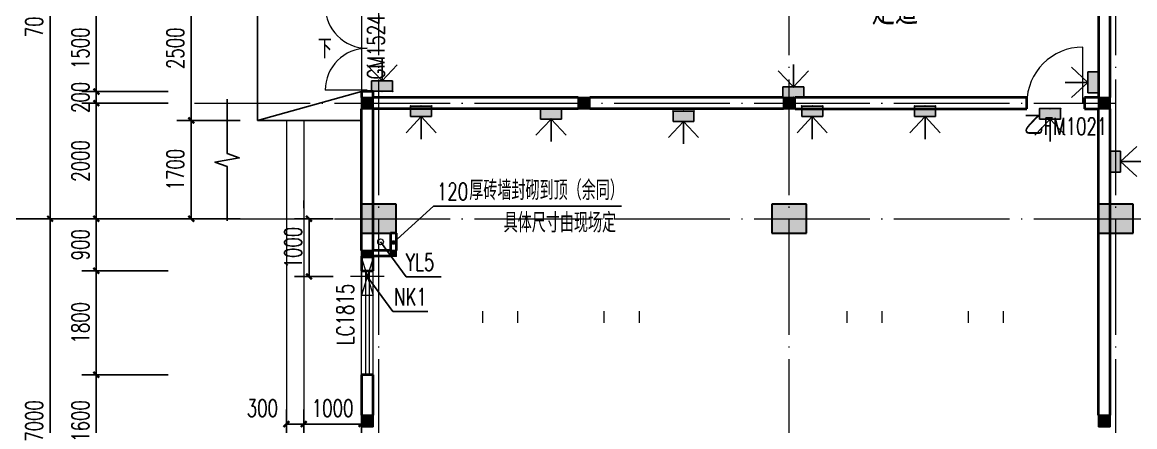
# Model space of a CAD drawing. Extents: x 238398 to 585159, y -66832 to 191977.
# Drawn here: x 384241 to 403487, y 57996 to 64996 of the extents above; entities that cross this region are included whole.
import ezdxf

# ---------------------------------------------------------------- set-up
doc = ezdxf.new("R2010")
doc.units = 0
doc.header["$LTSCALE"] = 1000
doc.header["$MEASUREMENT"] = 0
doc.linetypes.add('DASH', pattern=[0.35, 0.25, -0.1])
doc.linetypes.add('DOTE', pattern=[2.42, 2, -0.2, 0.02, -0.2])
doc.layers.get('0').update_dxf_attribs({"color": 8})
doc.layers.get('Defpoints').update_dxf_attribs({"color": 8})
for name, color, linetype in [('-人员定位', 6, 'Continuous'), ('AXIS', 8, 'Continuous'), ('DIM_LEAD', 8, 'Continuous'), ('DIM_SYMB', 8, 'Continuous'), ('GZZ', 8, 'Continuous'), ('Other', 8, 'Continuous'), ('PUB_DIM', 8, 'Continuous'), ('S_STAIR', 8, 'Continuous'), ('WINDOW_TEXT', 8, 'Continuous')]:
    doc.layers.add(name, color=color, linetype=linetype)
for name, color, linetype, lineweight in [('COLUMN', 8, 'Continuous', 30), ('DOTE', 8, 'DOTE', 13), ('PUB_HATCH', 8, 'Continuous', 5), ('PUB_TEXT', 8, 'Continuous', 20), ('WALL', 8, 'Continuous', 40), ('WINDOW', 8, 'Continuous', 18), ('暖通', 8, 'Continuous', 18), ('水', 8, 'Continuous', 18), ('设备层', 8, 'Continuous', 5)]:
    doc.layers.add(name, color=color, linetype=linetype, lineweight=lineweight)
doc.styles.add('_TCH_DIM', font='SIMPLEX', dxfattribs={"bigfont": 'GBCBIG'})
doc.styles.add('_TCH_DIM_T3', font='SIMPLEX', dxfattribs={"width": 0.705882, "bigfont": 'GBCBIG'})
doc.styles.add('_TCH_WINDOW', font='geditxt.shx', dxfattribs={"bigfont": 'hztxt1.shx'})
doc.styles.add('HZTXT', font='geditxt.shx', dxfattribs={"width": 0.8, "bigfont": 'hztxt1.shx'})
doc.dimstyles.new('_TCH_ARCH&&100', dxfattribs={"dimtxt": 297.5, "dimasz": 100, "dimexe": 250, "dimexo": 300, "dimgap": 126.25, "dimtad": 1, "dimdec": 0, "dimzin": 0, "dimdsep": 46, "dimtxsty": '_TCH_DIM_T3', "dimblk": 'ARCHTICK', "dimcen": 0.09, "dimazin": 2, "dimtfac": 1, "dimtdec": 0, "dimtix": 1, "dimtmove": 2, "dimatfit": 3, "dimfxl": 0, "dimtolj": 1, "dimtzin": 0, "dimarcsym": 0})

# ---------------------------------------------------------------- blocks, each defined once
blk = doc.blocks.new('_ArchTick')
at = {"color": 0, "linetype": 'ByBlock', "const_width": 0.4}
blk.add_lwpolyline([(-0.5, -0.5), (0.5, 0.5)], dxfattribs=at)
blk = doc.blocks.new('*D531')
at = {"layer": 'AXIS', "color": 0, "lineweight": -2}
for p, q in [((386922, 61596), (384472, 61596)), ((384722, 54596), (384722, 61596)), ((386922, 54596), (384472, 54596))]:
    blk.add_line(p, q, dxfattribs=at)
at = {"layer": 'Defpoints', "color": 0}
for p in [(384722, 61596), (387222, 61596), (387222, 54596)]:
    blk.add_point(p, dxfattribs=at)
at = {"layer": 'AXIS', "color": 0, "lineweight": -2, "xscale": 100, "yscale": 100, "zscale": 100}
for p, rotation in [((384722, 61596), 90), ((384722, 54596), 270)]:
    blk.add_blockref('_ArchTick', p, dxfattribs=dict(at, rotation=rotation))
at = {"layer": 'AXIS', "color": 0, "insert": (384447, 58096), "char_height": 297.5, "attachment_point": 5, "rotation": 90, "style": '_TCH_DIM_T3'}
blk.add_mtext('\\A1;7000', dxfattribs=at)
blk = doc.blocks.new('*D532')
at = {"layer": 'AXIS', "color": 0, "lineweight": -2}
for p, q in [((386922, 68596), (384472, 68596)), ((384722, 61596), (384722, 68596)), ((386922, 61596), (384472, 61596))]:
    blk.add_line(p, q, dxfattribs=at)
at = {"layer": 'Defpoints', "color": 0}
for p in [(384722, 68596), (387222, 68596), (387222, 61596)]:
    blk.add_point(p, dxfattribs=at)
at = {"layer": 'AXIS', "color": 0, "lineweight": -2, "xscale": 100, "yscale": 100, "zscale": 100}
for p, rotation in [((384722, 68596), 90), ((384722, 61596), 270)]:
    blk.add_blockref('_ArchTick', p, dxfattribs=dict(at, rotation=rotation))
at = {"layer": 'AXIS', "color": 0, "insert": (384447, 65096), "char_height": 297.5, "attachment_point": 5, "rotation": 90, "style": '_TCH_DIM_T3'}
blk.add_mtext('\\A1;7000', dxfattribs=at)
blk = doc.blocks.new('3asdfsadfdas')
at = {"layer": '设备层'}
for p, q in [((362521, 134442), (362521, 134642)), ((363121, 134642), (363121, 134442)), ((364621, 134442), (364621, 134642)), ((365221, 134642), (365221, 134442)), ((368821, 134442), (368821, 134642)), ((369421, 134642), (369421, 134442)), ((370921, 134442), (370921, 134642)), ((371521, 134642), (371521, 134442)), ((362521, 131242), (362521, 132042)), ((363121, 132042), (363121, 131242)), ((364621, 131242), (364621, 132042)), ((365221, 132042), (365221, 131242)), ((368821, 131242), (368821, 132042)), ((369421, 132042), (369421, 131242)), ((370921, 131242), (370921, 132042)), ((371521, 132042), (371521, 131242)), ((362521, 130642), (362521, 131442)), ((362521, 131442), (363121, 131442)), ((364621, 130642), (364621, 131442)), ((364621, 131442), (365221, 131442)), ((368821, 130642), (368821, 131442)), ((368821, 131442), (369421, 131442)), ((370921, 130642), (370921, 131442)), ((370921, 131442), (371521, 131442)), ((370921, 129842), (370921, 130642)), ((370921, 130642), (371521, 130642)), ((370921, 129042), (370921, 129842)), ((370921, 129842), (371521, 129842)), ((370729, 126642), (370529, 126642)), ((371329, 126642), (370729, 126642)), ((370729, 126642), (371329, 126642)), ((370729, 126642), (371329, 126642)), ((370729, 126642), (371329, 126642)), ((370721, 125842), (370521, 125842)), ((370521, 125842), (370521, 125042)), ((370529, 125842), (370729, 125842)), ((370729, 125842), (370529, 125842)), ((371321, 125842), (370721, 125842)), ((370721, 125842), (371321, 125842)), ((370721, 125842), (371321, 125842)), ((370721, 125842), (371321, 125842)), ((371329, 125842), (370729, 125842)), ((370729, 125842), (371329, 125842)), ((371329, 125842), (370729, 125842)), ((371329, 125842), (370729, 125842)), ((370729, 125842), (371329, 125842)), ((371329, 125842), (370729, 125842)), ((370729, 125842), (371329, 125842)), ((370729, 125842), (371329, 125842)), ((370729, 125842), (371329, 125842)), ((370521, 125042), (370721, 125042)), ((370721, 125042), (370521, 125042)), ((370529, 125042), (371329, 125042)), ((371321, 125042), (370721, 125042)), ((370721, 125042), (371321, 125042)), ((371321, 125042), (370721, 125042)), ((371321, 125042), (370721, 125042)), ((370721, 125042), (371321, 125042)), ((371321, 125042), (370721, 125042)), ((370721, 125042), (371321, 125042)), ((370721, 125042), (371321, 125042)), ((370721, 125042), (371321, 125042)), ((371329, 125042), (370729, 125042)), ((370729, 125042), (371329, 125042)), ((371329, 125042), (370729, 125042)), ((370729, 125042), (371329, 125042)), ((371329, 125042), (370729, 125042)), ((371329, 125042), (370729, 125042)), ((370729, 125042), (371329, 125042))]:
    blk.add_line(p, q, dxfattribs=at)
at = {"layer": '设备层', "linetype": 'DASH', "const_width": 0.001}
for points in [[(373921, 137544), (358094, 137544)], [(361321, 136744), (358094, 136744)], [(361321, 136747), (361321, 125544)], [(363421, 136644), (362221, 136644)], [(362221, 136644), (362221, 126444)], [(363421, 136644), (363421, 126444)], [(365521, 136644), (364321, 136644)], [(364321, 136644), (364321, 126444)], [(365521, 136644), (365521, 126444)], [(369521, 136644), (366421, 136644)], [(366421, 136644), (366421, 126444)], [(369521, 136244), (369521, 136644), (369521, 126444)], [(371721, 136644), (370421, 136644)], [(370421, 136244), (370421, 136644), (370421, 123544)], [(371721, 136244), (371721, 136644), (371721, 123544)], [(373921, 136644), (372621, 136644)], [(372621, 136244), (372621, 136644), (372621, 123544)], [(363421, 126444), (362221, 126444)], [(365521, 126444), (364321, 126444)], [(369521, 126444), (366421, 126444)], [(369521, 125544), (361321, 125544)], [(369521, 125544), (369521, 122642)], [(371721, 123544), (370421, 123544)], [(371321, 122644), (369511, 122644)]]:
    blk.add_lwpolyline(points, dxfattribs=at)
at = {"layer": '设备层', "const_width": 0.001}
for points in [[(362521, 136242), (363121, 136242), (363121, 135442), (362521, 135442)], [(364621, 136242), (365221, 136242), (365221, 135442), (364621, 135442)], [(370921, 136242), (371521, 136242), (371521, 135442), (370921, 135442)], [(362521, 135442), (363121, 135442), (363121, 134642), (362521, 134642)], [(364621, 135442), (365221, 135442), (365221, 134642), (364621, 134642)], [(366721, 135442), (367321, 135442), (367321, 134642), (366721, 134642)], [(368821, 135442), (369421, 135442), (369421, 134642), (368821, 134642)], [(370921, 135442), (371521, 135442), (371521, 134642), (370921, 134642)], [(362521, 134642), (363121, 134642), (363121, 133842), (362521, 133842)], [(364621, 134642), (365221, 134642), (365221, 133842), (364621, 133842)], [(366721, 134642), (367321, 134642), (367321, 133842), (366721, 133842)], [(368821, 134642), (369421, 134642), (369421, 133842), (368821, 133842)], [(370921, 134642), (371521, 134642), (371521, 133842), (370921, 133842)], [(362521, 133842), (363121, 133842), (363121, 133042), (362521, 133042)], [(364621, 133842), (365221, 133842), (365221, 133042), (364621, 133042)], [(366721, 133842), (367321, 133842), (367321, 133042), (366721, 133042)], [(368821, 133842), (369421, 133842), (369421, 133042), (368821, 133042)], [(370921, 133842), (371521, 133842), (371521, 133042), (370921, 133042)], [(362521, 133042), (363121, 133042), (363121, 132242), (362521, 132242)], [(364621, 133042), (365221, 133042), (365221, 132242), (364621, 132242)], [(366721, 133042), (367321, 133042), (367321, 132242), (366721, 132242)], [(368821, 133042), (369421, 133042), (369421, 132242), (368821, 132242)], [(370921, 133042), (371521, 133042), (371521, 132242), (370921, 132242)], [(362521, 132242), (363121, 132242), (363121, 131442), (362521, 131442)], [(364621, 132242), (365221, 132242), (365221, 131442), (364621, 131442)], [(366721, 132242), (367321, 132242), (367321, 131442), (366721, 131442)], [(368821, 132242), (369421, 132242), (369421, 131442), (368821, 131442)], [(370921, 132242), (371521, 132242), (371521, 131442), (370921, 131442)], [(362521, 131442), (363121, 131442), (363121, 130642), (362521, 130642)], [(364621, 131442), (365221, 131442), (365221, 130642), (364621, 130642)], [(366721, 131442), (367321, 131442), (367321, 130642), (366721, 130642)], [(368821, 131442), (369421, 131442), (369421, 130642), (368821, 130642)], [(370921, 131442), (371521, 131442), (371521, 130642), (370921, 130642)], [(362521, 130642), (363121, 130642), (363121, 129842), (362521, 129842)], [(364621, 130642), (365221, 130642), (365221, 129842), (364621, 129842)], [(366721, 130642), (367321, 130642), (367321, 129842), (366721, 129842)], [(368821, 130642), (369421, 130642), (369421, 129842), (368821, 129842)], [(370921, 130642), (371521, 130642), (371521, 129842), (370921, 129842)], [(362521, 129842), (363121, 129842), (363121, 129042), (362521, 129042)], [(364621, 129842), (365221, 129842), (365221, 129042), (364621, 129042)], [(370921, 129842), (371521, 129842), (371521, 129042), (370921, 129042)], [(362521, 129042), (363121, 129042), (363121, 128242), (362521, 128242)], [(364621, 129042), (365221, 129042), (365221, 128242), (364621, 128242)], [(370921, 129042), (371521, 129042), (371521, 128242), (370921, 128242)], [(362521, 128242), (363121, 128242), (363121, 127442), (362521, 127442)], [(364621, 128242), (365221, 128242), (365221, 127442), (364621, 127442)], [(370921, 128242), (371521, 128242), (371521, 127442), (370921, 127442)], [(362521, 127442), (363121, 127442), (363121, 126642), (362521, 126642)], [(364621, 127442), (365221, 127442), (365221, 126642), (364621, 126642)], [(370921, 127442), (371521, 127442), (371521, 126642), (370921, 126642)], [(370521, 126642), (371521, 126642), (371521, 125842), (370521, 125842)], [(370521, 125842), (371521, 125842), (371521, 125042), (370521, 125042)]]:
    blk.add_lwpolyline(points, close=True, dxfattribs=at)
for points in [[(363121, 136244), (363121, 126642)], [(365221, 136244), (365221, 126642)], [(371521, 136244), (371521, 125042)], [(367321, 135444), (367321, 129842)], [(369421, 135444), (369421, 129842)]]:
    blk.add_lwpolyline(points, dxfattribs=at)
blk = doc.blocks.new('43asdfasdfas')
at = {"layer": '设备层', "linetype": 'DASH', "const_width": 0.001}
blk.add_lwpolyline([(248311, 186824), (249543, 186824), (249543, 173724)], dxfattribs=at)
blk = doc.blocks.new('*D649')
at = {"layer": 'Defpoints', "color": 0}
for p in [(444180, 61595), (444896, 61595), (444896, 60595)]:
    blk.add_point(p, dxfattribs=at)
at = {"layer": 'PUB_DIM', "color": 0, "lineweight": -2}
for p, q in [((444596, 61595), (443930, 61595)), ((444180, 60595), (444180, 61595)), ((444596, 60595), (443930, 60595))]:
    blk.add_line(p, q, dxfattribs=at)
at = {"layer": 'PUB_DIM', "color": 0, "lineweight": -2, "xscale": 100, "yscale": 100, "zscale": 100}
for p, rotation in [((444180, 61595), 90), ((444180, 60595), 270)]:
    blk.add_blockref('_ArchTick', p, dxfattribs=dict(at, rotation=rotation))
at = {"layer": 'PUB_DIM', "color": 0, "insert": (443905, 61095), "char_height": 297.5, "attachment_point": 5, "rotation": 90, "style": '_TCH_DIM_T3'}
blk.add_mtext('\\A1;1000', dxfattribs=at)
blk = doc.blocks.new('*D149')
at = {"layer": 'Defpoints', "color": 0}
for p in [(387164, 65796), (388310, 65796), (388310, 63296)]:
    blk.add_point(p, dxfattribs=at)
at = {"layer": 'PUB_DIM', "color": 0, "lineweight": -2}
for p, q in [((388010, 65796), (386914, 65796)), ((387164, 63296), (387164, 65796)), ((388010, 63296), (386914, 63296))]:
    blk.add_line(p, q, dxfattribs=at)
at = {"layer": 'PUB_DIM', "color": 0, "lineweight": -2, "xscale": 100, "yscale": 100, "zscale": 100}
for p, rotation in [((387164, 65796), 90), ((387164, 63296), 270)]:
    blk.add_blockref('_ArchTick', p, dxfattribs=dict(at, rotation=rotation))
at = {"layer": 'PUB_DIM', "color": 0, "insert": (386889, 64546), "char_height": 297.5, "attachment_point": 5, "rotation": 90, "style": '_TCH_DIM_T3'}
blk.add_mtext('\\A1;2500', dxfattribs=at)
blk = doc.blocks.new('*D150')
at = {"layer": 'Defpoints', "color": 0}
for p in [(387164, 63296), (388310, 63296), (388310, 61596)]:
    blk.add_point(p, dxfattribs=at)
at = {"layer": 'PUB_DIM', "color": 0, "lineweight": -2}
for p, q in [((388010, 63296), (386914, 63296)), ((387164, 61596), (387164, 63296)), ((388010, 61596), (386914, 61596))]:
    blk.add_line(p, q, dxfattribs=at)
at = {"layer": 'PUB_DIM', "color": 0, "lineweight": -2, "xscale": 100, "yscale": 100, "zscale": 100}
for p, rotation in [((387164, 63296), 90), ((387164, 61596), 270)]:
    blk.add_blockref('_ArchTick', p, dxfattribs=dict(at, rotation=rotation))
at = {"layer": 'PUB_DIM', "color": 0, "insert": (386889, 62446), "char_height": 297.5, "attachment_point": 5, "rotation": 90, "style": '_TCH_DIM_T3'}
blk.add_mtext('\\A1;1700', dxfattribs=at)
blk = doc.blocks.new('*D401')
at = {"layer": 'Defpoints', "color": 0}
for p in [(389110, 58044), (388810, 57015), (389110, 57015)]:
    blk.add_point(p, dxfattribs=at)
at = {"layer": 'PUB_DIM', "color": 0, "lineweight": -2}
for p, q in [((388810, 57315), (388810, 58294)), ((389110, 57315), (389110, 58294)), ((388810, 58044), (389110, 58044))]:
    blk.add_line(p, q, dxfattribs=at)
at = {"layer": 'PUB_DIM', "color": 0, "lineweight": -2, "xscale": 100, "yscale": 100, "zscale": 100, "rotation": 180}
blk.add_blockref('_ArchTick', (388810, 58044), dxfattribs=at)
at = {"layer": 'PUB_DIM', "color": 0, "lineweight": -2, "xscale": 100, "yscale": 100, "zscale": 100}
blk.add_blockref('_ArchTick', (389110, 58044), dxfattribs=at)
at = {"layer": 'PUB_DIM', "color": 0, "insert": (388395, 58319), "char_height": 297.5, "attachment_point": 5, "style": '_TCH_DIM_T3'}
blk.add_mtext('\\A1;300', dxfattribs=at)
blk = doc.blocks.new('*D402')
at = {"layer": 'Defpoints', "color": 0}
for p in [(390110, 58044), (389110, 57015), (390110, 57015)]:
    blk.add_point(p, dxfattribs=at)
at = {"layer": 'PUB_DIM', "color": 0, "lineweight": -2}
for p, q in [((389110, 57315), (389110, 58294)), ((390110, 57315), (390110, 58294)), ((389110, 58044), (390110, 58044))]:
    blk.add_line(p, q, dxfattribs=at)
at = {"layer": 'PUB_DIM', "color": 0, "lineweight": -2, "xscale": 100, "yscale": 100, "zscale": 100, "rotation": 180}
blk.add_blockref('_ArchTick', (389110, 58044), dxfattribs=at)
at = {"layer": 'PUB_DIM', "color": 0, "lineweight": -2, "xscale": 100, "yscale": 100, "zscale": 100}
blk.add_blockref('_ArchTick', (390110, 58044), dxfattribs=at)
at = {"layer": 'PUB_DIM', "color": 0, "insert": (389610, 58319), "char_height": 297.5, "attachment_point": 5, "style": '_TCH_DIM_T3'}
blk.add_mtext('\\A1;1000', dxfattribs=at)
blk = doc.blocks.new('*D422')
at = {"layer": 'Defpoints', "color": 0}
for p in [(385522, 58896), (387067, 58896), (387067, 57297)]:
    blk.add_point(p, dxfattribs=at)
at = {"layer": 'PUB_DIM', "color": 0, "lineweight": -2}
for p, q in [((386767, 58896), (385272, 58896)), ((385522, 57297), (385522, 58896)), ((386767, 57297), (385272, 57297))]:
    blk.add_line(p, q, dxfattribs=at)
at = {"layer": 'PUB_DIM', "color": 0, "lineweight": -2, "xscale": 100, "yscale": 100, "zscale": 100}
for p, rotation in [((385522, 58896), 90), ((385522, 57297), 270)]:
    blk.add_blockref('_ArchTick', p, dxfattribs=dict(at, rotation=rotation))
at = {"layer": 'PUB_DIM', "color": 0, "insert": (385247, 58096), "char_height": 297.5, "attachment_point": 5, "rotation": 90, "style": '_TCH_DIM_T3'}
blk.add_mtext('\\A1;1600', dxfattribs=at)
blk = doc.blocks.new('*D423')
at = {"layer": 'Defpoints', "color": 0}
for p in [(385522, 60696), (387067, 60696), (387067, 58896)]:
    blk.add_point(p, dxfattribs=at)
at = {"layer": 'PUB_DIM', "color": 0, "lineweight": -2}
for p, q in [((386767, 60696), (385272, 60696)), ((385522, 58896), (385522, 60696)), ((386767, 58896), (385272, 58896))]:
    blk.add_line(p, q, dxfattribs=at)
at = {"layer": 'PUB_DIM', "color": 0, "lineweight": -2, "xscale": 100, "yscale": 100, "zscale": 100}
for p, rotation in [((385522, 60696), 90), ((385522, 58896), 270)]:
    blk.add_blockref('_ArchTick', p, dxfattribs=dict(at, rotation=rotation))
at = {"layer": 'PUB_DIM', "color": 0, "insert": (385247, 59796), "char_height": 297.5, "attachment_point": 5, "rotation": 90, "style": '_TCH_DIM_T3'}
blk.add_mtext('\\A1;1800', dxfattribs=at)
blk = doc.blocks.new('*D424')
at = {"layer": 'Defpoints', "color": 0}
for p in [(385522, 61596), (387067, 61596), (387067, 60696)]:
    blk.add_point(p, dxfattribs=at)
at = {"layer": 'PUB_DIM', "color": 0, "lineweight": -2}
for p, q in [((386767, 61596), (385272, 61596)), ((385522, 60696), (385522, 61596)), ((386767, 60696), (385272, 60696))]:
    blk.add_line(p, q, dxfattribs=at)
at = {"layer": 'PUB_DIM', "color": 0, "lineweight": -2, "xscale": 100, "yscale": 100, "zscale": 100}
for p, rotation in [((385522, 61596), 90), ((385522, 60696), 270)]:
    blk.add_blockref('_ArchTick', p, dxfattribs=dict(at, rotation=rotation))
at = {"layer": 'PUB_DIM', "color": 0, "insert": (385247, 61146), "char_height": 297.5, "attachment_point": 5, "rotation": 90, "style": '_TCH_DIM_T3'}
blk.add_mtext('\\A1;900', dxfattribs=at)
blk = doc.blocks.new('*D425')
at = {"layer": 'Defpoints', "color": 0}
for p in [(385522, 63596), (387067, 63596), (387067, 61596)]:
    blk.add_point(p, dxfattribs=at)
at = {"layer": 'PUB_DIM', "color": 0, "lineweight": -2}
for p, q in [((386767, 63596), (385272, 63596)), ((385522, 61596), (385522, 63596)), ((386767, 61596), (385272, 61596))]:
    blk.add_line(p, q, dxfattribs=at)
at = {"layer": 'PUB_DIM', "color": 0, "lineweight": -2, "xscale": 100, "yscale": 100, "zscale": 100}
for p, rotation in [((385522, 63596), 90), ((385522, 61596), 270)]:
    blk.add_blockref('_ArchTick', p, dxfattribs=dict(at, rotation=rotation))
at = {"layer": 'PUB_DIM', "color": 0, "insert": (385247, 62596), "char_height": 297.5, "attachment_point": 5, "rotation": 90, "style": '_TCH_DIM_T3'}
blk.add_mtext('\\A1;2000', dxfattribs=at)
blk = doc.blocks.new('*D426')
at = {"layer": 'Defpoints', "color": 0}
for p in [(385522, 63796), (387067, 63796), (387067, 63596)]:
    blk.add_point(p, dxfattribs=at)
at = {"layer": 'PUB_DIM', "color": 0, "lineweight": -2}
for p, q in [((386767, 63796), (385272, 63796)), ((385522, 63796), (385522, 63896)), ((385522, 63596), (385522, 63796)), ((386767, 63596), (385272, 63596)), ((385522, 63596), (385522, 63496))]:
    blk.add_line(p, q, dxfattribs=at)
at = {"layer": 'PUB_DIM', "color": 0, "lineweight": -2, "xscale": 100, "yscale": 100, "zscale": 100}
for p, rotation in [((385522, 63796), 270), ((385522, 63596), 90)]:
    blk.add_blockref('_ArchTick', p, dxfattribs=dict(at, rotation=rotation))
at = {"layer": 'PUB_DIM', "color": 0, "insert": (385247, 63696), "char_height": 297.5, "attachment_point": 5, "rotation": 90, "style": '_TCH_DIM_T3'}
blk.add_mtext('\\A1;200', dxfattribs=at)
blk = doc.blocks.new('*D427')
at = {"layer": 'Defpoints', "color": 0}
for p in [(385522, 65296), (387067, 65296), (387067, 63796)]:
    blk.add_point(p, dxfattribs=at)
at = {"layer": 'PUB_DIM', "color": 0, "lineweight": -2}
for p, q in [((386767, 65296), (385272, 65296)), ((385522, 63796), (385522, 65296)), ((386767, 63796), (385272, 63796))]:
    blk.add_line(p, q, dxfattribs=at)
at = {"layer": 'PUB_DIM', "color": 0, "lineweight": -2, "xscale": 100, "yscale": 100, "zscale": 100}
for p, rotation in [((385522, 65296), 90), ((385522, 63796), 270)]:
    blk.add_blockref('_ArchTick', p, dxfattribs=dict(at, rotation=rotation))
at = {"layer": 'PUB_DIM', "color": 0, "insert": (385247, 64546), "char_height": 297.5, "attachment_point": 5, "rotation": 90, "style": '_TCH_DIM_T3'}
blk.add_mtext('\\A1;1500', dxfattribs=at)
blk = doc.blocks.new('$DorLib2D$00000004')
for p, q in [((-0.485, 0), (-0.485, 0.485)), ((0.485, 0), (0.485, 0.485))]:
    blk.add_line(p, q)
at = {"lineweight": 13}
for centre, start, end in [((-0.485, 0), 0, 90), ((0.485, 0), 90, 180)]:
    blk.add_arc(centre, 0.485, start, end, dxfattribs=at)
blk = doc.blocks.new('$TCHSYS$WIN2D')
for p, q in [((-0.5, 0.5), (0.5, 0.5)), ((0.5, 0.167), (-0.5, 0.167)), ((0.5, -0.167), (-0.5, -0.167)), ((-0.5, -0.5), (0.5, -0.5))]:
    blk.add_line(p, q)
blk = doc.blocks.new('$DorLib2D$00000003')
blk.add_line((0.47, 0), (0.47, 0.97))
at = {"lineweight": 13}
blk.add_arc((0.47, 0), 0.97, 90, 180, dxfattribs=at)
blk = doc.blocks.new('_FZH')
blk.add_lwpolyline([(-0.5, -0.5), (0.5, -0.5), (0.5, 0.5), (-0.5, 0.5)], close=True)
at = {"layer": 'PUB_HATCH'}
blk.add_solid([(-0.5, -0.5), (0.5, -0.5), (-0.5, 0.5), (0.5, 0.5)], dxfattribs=at)
blk = doc.blocks.new('定位基站')
at = {"layer": '-人员定位', "ltscale": 0.01}
h = blk.add_hatch(color=256, dxfattribs=at)
h.dxf.hatch_style = 1
h.paths.add_polyline_path([(406524, 477798), (406524, 477617), (406162, 477617), (406162, 477798)])
at = {"layer": '-人员定位', "color": 6}
for p, q in [((406343, 477798), (406082, 478077)), ((406343, 477798), (406343, 478186)), ((406343, 477798), (406604, 478077)), ((406343, 477995), (406343, 477995)), ((406162, 477798), (406524, 477798)), ((406162, 477617), (406162, 477798)), ((406524, 477798), (406524, 477617)), ((406524, 477617), (406162, 477617))]:
    blk.add_line(p, q, dxfattribs=at)
for p in [(406343, 477798), (406162, 477617), (406343, 477617), (406524, 477617)]:
    blk.add_point(p, dxfattribs=at)
blk = doc.blocks.new('zw1')
at = {"layer": 'PUB_HATCH'}
for points in [[(390710.3, 61346.1), (390710.3, 61846.1), (390110.3, 61846.1), (390110.3, 61346.1)], [(397810.3, 61346.1), (397810.3, 61846.1), (397210.3, 61846.1), (397210.3, 61346.1)], [(403460.3, 61346.1), (403460.3, 61846.1), (402860.3, 61846.1), (402860.3, 61346.1)]]:
    blk.add_hatch(color=256, dxfattribs=at).paths.add_polyline_path(points)
at = {"layer": 'AXIS'}
blk.add_line((387221.9, 61596.1), (383221.9, 61596.1), dxfattribs=at)
at = {"layer": 'COLUMN'}
for p, q in [((390710.3, 61846.1), (390110.3, 61846.1)), ((390110.3, 61846.1), (390110.3, 61346.1)), ((390710.3, 61346.1), (390710.3, 61846.1)), ((397810.3, 61846.1), (397210.3, 61846.1)), ((397210.3, 61846.1), (397210.3, 61346.1)), ((397810.3, 61346.1), (397810.3, 61846.1)), ((403460.3, 61846.1), (402860.3, 61846.1)), ((402860.3, 61846.1), (402860.3, 61346.1)), ((403460.3, 61346.1), (403460.3, 61846.1)), ((390110.3, 61346.1), (390710.3, 61346.1)), ((397210.3, 61346.1), (397810.3, 61346.1)), ((402860.3, 61346.1), (403460.3, 61346.1))]:
    blk.add_line(p, q, dxfattribs=at)
at = {"layer": 'DOTE'}
blk.add_line((387221.9, 61596.1), (416127.9, 61596.1), dxfattribs=at)
for points in [[(390410.3, 42646.1), (390410.3, 94439.3)], [(397510.3, 42646.1), (397510.3, 94439.3)], [(403160.3, 42646.1), (403160.3, 94439.3)]]:
    blk.add_lwpolyline(points, dxfattribs=at)
at = {"layer": 'AXIS'}
for p1, p2, picture, middle in [((387221.9, 61596.1), (387221.9, 68596.1), '*D532', (384446.9, 65096.1)), ((387221.9, 54596.1), (387221.9, 61596.1), '*D531', (384446.9, 58096.1))]:
    dim = blk.add_aligned_dim(p1=p1, p2=p2, distance=2500, dimstyle='_TCH_ARCH&&100', dxfattribs=at)
    dim.commit()
    dim.dimension.update_dxf_attribs({"geometry": picture, "text_midpoint": middle})
blk = doc.blocks.new('321SDAFASDFDSA')
at = {"layer": 'DOTE'}
blk.add_lwpolyline([(445480.6, 60595.1), (444896.1, 60595.1)], dxfattribs=at)
at = {"layer": '暖通'}
blk.add_lwpolyline([(445088.3, 60920.1), (445088.3, 60270.1), (445288.3, 60270.1), (445288.3, 60920.1)], close=True, dxfattribs=at)
for points in [[(445088.3, 60920.1), (445288.3, 60270.1)], [(445288.3, 60920.1), (445088.3, 60270.1)]]:
    blk.add_lwpolyline(points, dxfattribs=at)
at = {"layer": 'PUB_DIM'}
dim = blk.add_aligned_dim(p1=(444896.1, 60595.1), p2=(444896.1, 61595.1), distance=716.2, dimstyle='_TCH_ARCH&&100', dxfattribs=at)
dim.commit()
dim.dimension.update_dxf_attribs({"geometry": '*D649', "text_midpoint": (443904.9, 61095.1)})

msp = doc.modelspace()

# ---------------------------------------------------------------- linework, layer by layer
at = {"layer": 'DIM_LEAD'}
for p, q in [((390662.6, 61184.9), (391352.6, 61813.7)), ((391352.6, 61813.7), (394606.7, 61813.7)), ((390440.3, 61196.1), (390883.7, 60591.2)), ((390210.3, 60596.1), (390653.7, 59991.2)), ((390883.7, 60591.2), (391489.7, 60591.2)), ((390653.7, 59991.2), (391259.7, 59991.2))]:
    msp.add_line(p, q, dxfattribs=at)
at = {"layer": 'DIM_LEAD', "const_width": 40}
for points in [[(390647.8, 61171.5, 1), (390677.4, 61198.4, 1)], [(390198.5, 60612.3, 1), (390222.2, 60580, 1)]]:
    msp.add_lwpolyline(points, format="xyb", close=True, dxfattribs=at)
at = {"layer": 'DIM_SYMB'}
msp.add_lwpolyline([(389250.1, 64546, 0, 0, 0), (388610.3, 64546, 80, 0, 0), (388310.3, 64546, 0, 0, 0)], format="xyseb", dxfattribs=at)
msp.add_lwpolyline([(387783.6, 63666.5), (387783.6, 62725.9), (387993.6, 62649.5), (387573.6, 62575.4), (387783.6, 62500.9), (387783.6, 61560.3)], dxfattribs=at)
at = {"layer": 'DOTE', "color": 149}
msp.add_line((387221.9, 63596.1), (403160.3, 63596.1), dxfattribs=at)
at = {"layer": 'Other'}
msp.add_lwpolyline([(389110.3, 61912.5), (389110.3, 61778.8)], dxfattribs=at)
at = {"layer": 'S_STAIR'}
for p, q in [((388310.3, 63296.1), (388310.3, 65795.8)), ((388310.3, 63296.1), (390110.3, 63796.1)), ((390110.3, 63296.1), (388310.3, 63296.1))]:
    msp.add_line(p, q, dxfattribs=at)
at = {"layer": 'WALL'}
for p, q in [((402860.3, 66096.1), (402860.3, 63696.1)), ((403060.3, 63696.1), (403060.3, 66096.1)), ((390310.3, 63796.1), (390110.3, 63796.1)), ((390110.3, 63796.1), (390110.3, 63696.1)), ((390310.3, 63696.1), (390310.3, 63796.1)), ((393860.2, 63696.1), (390310.3, 63696.1)), ((397410.3, 63696.1), (394060.2, 63696.1)), ((401620.3, 63696.1), (397610.3, 63696.1)), ((401620.3, 63496.1), (401620.3, 63696.1)), ((402860.3, 63696.1), (402620.3, 63696.1)), ((402620.3, 63696.1), (402620.3, 63496.1)), ((390110.3, 61046.1), (390110.3, 63496.1)), ((393860.2, 63496.1), (390310.3, 63496.1)), ((390310.3, 61046.1), (390310.3, 63496.1)), ((397410.3, 63496.1), (394060.2, 63496.1)), ((397610.3, 63496.1), (401620.3, 63496.1)), ((402620.3, 63496.1), (402860.3, 63496.1)), ((402860.3, 58196.4), (402860.3, 63496.1)), ((403060.3, 58196.4), (403060.3, 63496.1)), ((390610.3, 61346.1), (390610.3, 61046.1)), ((390710.3, 61346.1), (390610.3, 61346.1)), ((390710.3, 61346.1), (390710.3, 61046.1)), ((390610.3, 61046.1), (390310.3, 61046.1)), ((390110.3, 60946.1), (390110.3, 60696.2)), ((390310.3, 60696.2), (390310.3, 60946.1)), ((390610.3, 60946.1), (390310.3, 60946.1)), ((390110.3, 60696.2), (390310.3, 60696.2)), ((390310.3, 58896.2), (390110.3, 58896.2)), ((390110.3, 58896.2), (390110.3, 58196.4)), ((390310.3, 58196.4), (390310.3, 58896.2))]:
    msp.add_line(p, q, dxfattribs=at)
at = {"layer": 'WINDOW'}
msp.add_lwpolyline([(390110.3, 65294.8), (390110.3, 63796.1)], dxfattribs=at)
at = {"layer": '水'}
for points in [[(388810.3, 63296.1), (388810.3, 53196.1)], [(389110.3, 63296.1), (389110.3, 53196.1)]]:
    msp.add_lwpolyline(points, dxfattribs=at)
msp.add_circle((390440.3, 61196.1), 50, dxfattribs=at)

# ---------------------------------------------------------------- block references
at = {"layer": '-人员定位', "xscale": -1}
for p in [(796808.6, -413815.2), (803923.8, -413920.9)]:
    msp.add_blockref('定位基站', p, dxfattribs=at)
for p, rotation in [((880471.8, 470298.4), 90), ((-15202.2, 541161.2), 180), ((-8436, 541161.2), 180), ((-6484.6, 541161.2), 180), ((-12953.8, 541118.6), 180), ((-10663.1, 541076.1), 180), ((-4321.2, 541118.6), 180), ((-74556.7, -343757.8), 270)]:
    msp.add_blockref('定位基站', p, dxfattribs=dict(at, rotation=rotation))
for name, p in [('zw1', (0, 0)), ('43asdfasdfas', (154067.4, -124828.3)), ('3asdfsadfdas', (29689.7, -74645.8)), ('321SDAFASDFDSA', (-54978, 1.1))]:
    msp.add_blockref(name, p)
at = {"layer": 'GZZ'}
for p, xscale, yscale, zscale in [((390210.3, 63596.1), 200, 200, 200), ((393960.2, 63596.1), 200, 200, 200), ((397510.3, 63596.1), 200, 200, 200), ((402960.3, 63596.1), 200, 200, 200), ((390210.3, 60996.1), 200, 100, 100), ((390660.3, 60996.1), 100, 100, 100), ((390210.3, 58096.4), 200, 200, 200), ((402960.3, 58096.4), 200, 200, 200)]:
    msp.add_blockref('_FZH', p, dxfattribs=dict(at, xscale=xscale, yscale=yscale, zscale=zscale))
at = {"layer": 'WINDOW'}
ref = msp.add_blockref('$DorLib2D$00000004', (390210.3, 64546.1), dxfattribs=dict(at, xscale=1500, yscale=1500, zscale=1500, rotation=90))
ref.add_attrib('A', 'GM1524', (390509.5, 64005.2), dxfattribs={"layer": 'WINDOW_TEXT', "height": 297.5, "rotation": 90, "style": '_TCH_WINDOW', "width": 0.705882})
at = {"layer": 'WINDOW', "xscale": -1000, "yscale": -1000, "zscale": -1000, "rotation": 180.0000000000001}
msp.add_blockref('$DorLib2D$00000003', (402120.3, 63596.1), dxfattribs=at)
at = {"layer": 'WINDOW'}
ref = msp.add_blockref('$TCHSYS$WIN2D', (390210.3, 59796.2), dxfattribs=dict(at, xscale=1800, yscale=-200, zscale=1800, rotation=90))
ref.add_attrib('A', 'LC1815', (389979.4, 59407.7), dxfattribs={"layer": 'WINDOW_TEXT', "height": 297.5, "rotation": 90, "style": '_TCH_WINDOW', "width": 0.705882})

# ---------------------------------------------------------------- texts
at = {"layer": 'PUB_TEXT'}
for s, height, style, width, p in [('走道', 500, 'HZTXT', 0.8, (398937.1, 64953)), ('120', 297.5, '_TCH_DIM', 0.705882, (391414.6, 61918.7)), ('YL5', 297.5, '_TCH_DIM', 0.705882, (390874.7, 60696.2)), ('NK1', 297.5, '_TCH_DIM', 0.705882, (390674.7, 60096.2))]:
    msp.add_text(s, height=height, dxfattribs=dict(at, style=style, width=width)).set_placement(p)
at = {"layer": 'PUB_TEXT', "style": '_TCH_DIM'}
for s, height, p in [('下', 337.6, (389355.1, 64371)), ('厚砖墙封砌到顶（余同）', 337.589, (391974.6, 61918.7)), ('具体尺寸由现场定', 337.59, (392569.3, 61358.7))]:
    msp.add_text(s, height=height, dxfattribs=at).set_placement(p)
at = {"layer": 'WINDOW_TEXT', "style": '_TCH_WINDOW'}
msp.add_text('乙', height=350, dxfattribs=at).set_placement((401563.8, 63046.1))
at = {"layer": 'WINDOW_TEXT', "style": '_TCH_WINDOW', "width": 0.705882}
msp.add_text('FM1021', height=297.5, dxfattribs=at).set_placement((401913.8, 63046.1))

# ---------------------------------------------------------------- dimensions: what is measured, and where the dimension line sits
at = {"layer": 'PUB_DIM'}
for p1, p2, distance, picture, middle in [((388310.3, 63295.8), (388310.3, 65795.8), 1146.2, '*D149', (386889.1, 64545.8)), ((387067.2, 63796.1), (387067.2, 65296.1), 1545.3, '*D427', (385246.9, 64546.1)), ((387067.2, 63596.1), (387067.2, 63796.1), 1545.3, '*D426', (385246.9, 63696.1)), ((387067.2, 61596.1), (387067.2, 63596.1), 1545.3, '*D425', (385246.9, 62596.1)), ((388310.3, 61596.1), (388310.3, 63295.8), 1146.2, '*D150', (386889.1, 62446)), ((387067.2, 60696.2), (387067.2, 61596.1), 1545.3, '*D424', (385246.9, 61146.2)), ((387067.2, 58896.2), (387067.2, 60696.2), 1545.3, '*D423', (385246.9, 59796.2)), ((387067.2, 57296.6), (387067.2, 58896.2), 1545.3, '*D422', (385246.9, 58096.4)), ((389110.3, 57014.6), (390110.3, 57014.6), 1029.6, '*D402', (389610.3, 58319.2))]:
    dim = msp.add_aligned_dim(p1=p1, p2=p2, distance=distance, dimstyle='_TCH_ARCH&&100', dxfattribs=at)
    dim.commit()
    dim.dimension.update_dxf_attribs({"geometry": picture, "text_midpoint": middle})
dim = msp.add_linear_dim(base=(389110.3, 58044.2), p1=(388810.3, 57014.6), p2=(389110.3, 57014.6), angle=0, dimstyle='_TCH_ARCH&&100', dxfattribs=at)
dim.commit()
dim.dimension.update_dxf_attribs({"geometry": '*D401', "text_midpoint": (388395.3, 58319.2), "dimtype": 129})

doc.saveas('drawing.dxf')
